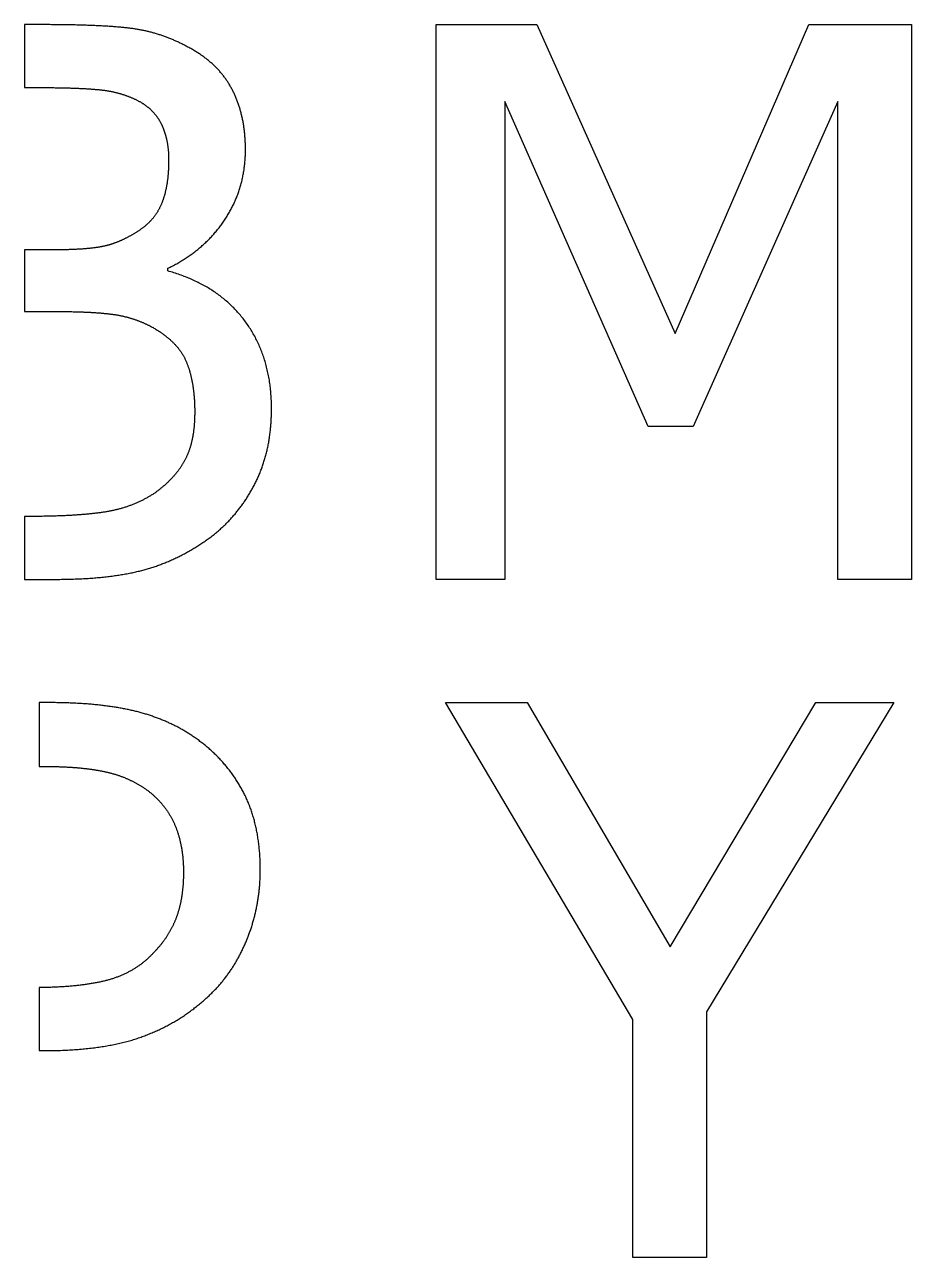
# Model space of a CAD drawing. Extents: x 63 to 563, y 268 to 768.
# Drawn here: x 442.7 to 490.7, y 521.3 to 587.9 of the extents above; entities that cross this region are included whole.
import ezdxf

# ---------------------------------------------------------------- set-up
doc = ezdxf.new("R2010")
doc.units = 0
doc.header["$LTSCALE"] = 2
doc.header["$MEASUREMENT"] = 0
doc.layers.get('0').update_dxf_attribs({"linetype": 'CONTINUOUS'})

msp = doc.modelspace()

# ---------------------------------------------------------------- linework, layer by layer
at = {"color": 1}
for points in [[(450.412, 574.597), (450.412, 574.743), (450.475, 574.773), (450.536, 574.803), (450.597, 574.834), (450.658, 574.865), (450.718, 574.897), (450.777, 574.929), (450.837, 574.961), (450.896, 574.993), (450.954, 575.026), (451.012, 575.06), (451.07, 575.093), (451.127, 575.127), (451.183, 575.162), (451.24, 575.196), (451.296, 575.232), (451.351, 575.267), (451.406, 575.303), (451.461, 575.339), (451.515, 575.376), (451.569, 575.412), (451.622, 575.45), (451.675, 575.487), (451.728, 575.525), (451.78, 575.564), (451.831, 575.602), (451.883, 575.642), (451.934, 575.681), (451.984, 575.721), (452.034, 575.761), (452.084, 575.802), (452.133, 575.842), (452.181, 575.884), (452.23, 575.925), (452.278, 575.967), (452.325, 576.01), (452.372, 576.052), (452.419, 576.095), (452.465, 576.139), (452.511, 576.183), (452.556, 576.227), (452.601, 576.271), (452.646, 576.316), (452.69, 576.361), (452.733, 576.407), (452.777, 576.453), (452.819, 576.499), (452.862, 576.546), (452.904, 576.593), (452.945, 576.64), (452.986, 576.688), (453.027, 576.736), (453.067, 576.785), (453.107, 576.834), (453.147, 576.883), (453.186, 576.932), (453.224, 576.982), (453.262, 577.033), (453.3, 577.083), (453.338, 577.134), (453.374, 577.186), (453.411, 577.238), (453.447, 577.29), (453.483, 577.342), (453.518, 577.395), (453.553, 577.448), (453.587, 577.501), (453.62, 577.555), (453.653, 577.608), (453.686, 577.662), (453.718, 577.716), (453.749, 577.771), (453.78, 577.825), (453.81, 577.88), (453.84, 577.935), (453.869, 577.99), (453.897, 578.046), (453.925, 578.102), (453.953, 578.157), (453.98, 578.213), (454.006, 578.27), (454.032, 578.326), (454.057, 578.383), (454.082, 578.44), (454.106, 578.497), (454.129, 578.555), (454.152, 578.612), (454.175, 578.67), (454.197, 578.728), (454.218, 578.786), (454.239, 578.845), (454.259, 578.903), (454.279, 578.962), (454.298, 579.022), (454.317, 579.081), (454.335, 579.14), (454.352, 579.2), (454.369, 579.26), (454.385, 579.32), (454.401, 579.381), (454.416, 579.442), (454.431, 579.502), (454.445, 579.563), (454.459, 579.625), (454.472, 579.686), (454.484, 579.748), (454.496, 579.81), (454.508, 579.872), (454.519, 579.934), (454.529, 579.997), (454.539, 580.06), (454.548, 580.123), (454.556, 580.186), (454.564, 580.25), (454.572, 580.313), (454.579, 580.377), (454.585, 580.441), (454.591, 580.506), (454.596, 580.57), (454.601, 580.635), (454.605, 580.7), (454.609, 580.765), (454.612, 580.831), (454.614, 580.896), (454.616, 580.962), (454.618, 581.028), (454.618, 581.095), (454.619, 581.161), (454.618, 581.221), (454.618, 581.28), (454.617, 581.339), (454.616, 581.398), (454.614, 581.457), (454.612, 581.515), (454.61, 581.573), (454.607, 581.631), (454.604, 581.689), (454.6, 581.746), (454.596, 581.803), (454.592, 581.86), (454.588, 581.917), (454.583, 581.973), (454.577, 582.029), (454.572, 582.085), (454.566, 582.141), (454.559, 582.196), (454.552, 582.251), (454.545, 582.306), (454.538, 582.361), (454.53, 582.415), (454.521, 582.469), (454.513, 582.523), (454.504, 582.577), (454.494, 582.63), (454.485, 582.684), (454.474, 582.736), (454.464, 582.789), (454.453, 582.842), (454.442, 582.894), (454.43, 582.946), (454.418, 582.997), (454.406, 583.049), (454.393, 583.1), (454.38, 583.151), (454.367, 583.202), (454.353, 583.252), (454.339, 583.302), (454.324, 583.352), (454.31, 583.402), (454.294, 583.451), (454.279, 583.501), (454.263, 583.55), (454.246, 583.598), (454.23, 583.647), (454.212, 583.695), (454.195, 583.743), (454.177, 583.791), (454.159, 583.838), (454.14, 583.886), (454.121, 583.933), (454.102, 583.979), (454.082, 584.026), (454.062, 584.072), (454.042, 584.118), (454.021, 584.164), (454, 584.209), (453.979, 584.255), (453.957, 584.3), (453.934, 584.344), (453.912, 584.389), (453.889, 584.433), (453.865, 584.477), (453.842, 584.521), (453.817, 584.564), (453.793, 584.608), (453.768, 584.651), (453.742, 584.693), (453.716, 584.736), (453.69, 584.778), (453.663, 584.82), (453.635, 584.861), (453.608, 584.903), (453.579, 584.944), (453.551, 584.984), (453.522, 585.025), (453.492, 585.065), (453.462, 585.105), (453.432, 585.145), (453.401, 585.184), (453.37, 585.223), (453.338, 585.262), (453.306, 585.301), (453.273, 585.339), (453.24, 585.377), (453.207, 585.415), (453.173, 585.452), (453.139, 585.49), (453.104, 585.527), (453.069, 585.563), (453.033, 585.6), (452.997, 585.636), (452.96, 585.672), (452.923, 585.707), (452.886, 585.743), (452.848, 585.778), (452.81, 585.813), (452.771, 585.847), (452.732, 585.881), (452.692, 585.915), (452.652, 585.949), (452.611, 585.983), (452.57, 586.016), (452.529, 586.049), (452.487, 586.081), (452.445, 586.114), (452.402, 586.146), (452.359, 586.178), (452.315, 586.209), (452.271, 586.24), (452.227, 586.271), (452.182, 586.302), (452.137, 586.333), (452.091, 586.363), (452.045, 586.393), (451.998, 586.422), (451.951, 586.452), (451.903, 586.481), (451.855, 586.51), (451.807, 586.538), (451.758, 586.567), (451.709, 586.595), (451.659, 586.622), (451.609, 586.65), (451.558, 586.677), (451.507, 586.704), (451.461, 586.729), (451.415, 586.754), (451.369, 586.778), (451.322, 586.803), (451.276, 586.827), (451.23, 586.85), (451.183, 586.874), (451.137, 586.897), (451.09, 586.919), (451.044, 586.942), (450.997, 586.964), (450.95, 586.986), (450.903, 587.008), (450.857, 587.029), (450.81, 587.05), (450.762, 587.07), (450.715, 587.091), (450.668, 587.111), (450.621, 587.131), (450.574, 587.15), (450.526, 587.169), (450.479, 587.188), (450.431, 587.207), (450.383, 587.225), (450.336, 587.243), (450.288, 587.261), (450.24, 587.279), (450.192, 587.296), (450.144, 587.313), (450.096, 587.329), (450.048, 587.345), (450, 587.361), (449.951, 587.377), (449.903, 587.392), (449.855, 587.407), (449.806, 587.422), (449.757, 587.437), (449.709, 587.451), (449.66, 587.465), (449.611, 587.478), (449.562, 587.492), (449.513, 587.505), (449.464, 587.517), (449.415, 587.53), (449.366, 587.542), (449.317, 587.554), (449.268, 587.565), (449.218, 587.577), (449.169, 587.587), (449.119, 587.598), (449.07, 587.608), (449.02, 587.619), (448.97, 587.628), (448.92, 587.638), (448.871, 587.647), (448.821, 587.656), (448.771, 587.664), (448.72, 587.673), (448.67, 587.681), (448.62, 587.688), (448.57, 587.696), (448.519, 587.703), (448.469, 587.71), (448.418, 587.716), (448.367, 587.723), (448.315, 587.729), (448.262, 587.735), (448.208, 587.741), (448.154, 587.747), (448.098, 587.753), (448.042, 587.759), (447.985, 587.765), (447.928, 587.77), (447.869, 587.776), (447.81, 587.781), (447.75, 587.786), (447.689, 587.791), (447.627, 587.796), (447.565, 587.801), (447.501, 587.806), (447.437, 587.811), (447.373, 587.816), (447.307, 587.82), (447.24, 587.825), (447.173, 587.829), (447.105, 587.833), (447.036, 587.838), (446.967, 587.842), (446.896, 587.846), (446.825, 587.849), (446.753, 587.853), (446.68, 587.857), (446.606, 587.86), (446.532, 587.864), (446.457, 587.867), (446.381, 587.87), (446.304, 587.873), (446.226, 587.876), (446.148, 587.879), (446.069, 587.882), (445.989, 587.885), (445.908, 587.888), (445.827, 587.89), (445.744, 587.892), (445.661, 587.895), (445.577, 587.897), (445.492, 587.899), (445.407, 587.901), (445.32, 587.903), (445.233, 587.905), (445.145, 587.906), (445.057, 587.908), (444.967, 587.909), (444.877, 587.911), (444.786, 587.912), (444.694, 587.913), (444.601, 587.914), (444.507, 587.915), (444.413, 587.916), (444.318, 587.917), (444.222, 587.918), (444.125, 587.918), (444.028, 587.919), (443.93, 587.919), (443.831, 587.919), (443.731, 587.919), (443.63, 587.92), (442.667, 587.92), (442.667, 584.516), (443.484, 584.516), (443.551, 584.516), (443.616, 584.516), (443.682, 584.516), (443.747, 584.515), (443.811, 584.515), (443.875, 584.515), (443.939, 584.515), (444.002, 584.514), (444.065, 584.514), (444.127, 584.513), (444.189, 584.512), (444.25, 584.512), (444.311, 584.511), (444.371, 584.51), (444.431, 584.509), (444.491, 584.508), (444.55, 584.507), (444.608, 584.506), (444.666, 584.505), (444.724, 584.504), (444.781, 584.503), (444.837, 584.501), (444.894, 584.5), (444.949, 584.499), (445.004, 584.497), (445.059, 584.496), (445.114, 584.494), (445.167, 584.492), (445.221, 584.491), (445.274, 584.489), (445.326, 584.487), (445.378, 584.485), (445.43, 584.483), (445.481, 584.481), (445.531, 584.479), (445.582, 584.477), (445.631, 584.475), (445.68, 584.472), (445.729, 584.47), (445.777, 584.468), (445.825, 584.465), (445.873, 584.463), (445.919, 584.46), (445.966, 584.458), (446.012, 584.455), (446.057, 584.452), (446.102, 584.449), (446.147, 584.447), (446.191, 584.444), (446.235, 584.441), (446.278, 584.438), (446.321, 584.434), (446.363, 584.431), (446.405, 584.428), (446.446, 584.425), (446.487, 584.421), (446.527, 584.418), (446.567, 584.415), (446.606, 584.411), (446.645, 584.407), (446.684, 584.404), (446.722, 584.4), (446.76, 584.396), (446.797, 584.392), (446.834, 584.388), (446.871, 584.384), (446.908, 584.38), (446.944, 584.375), (446.981, 584.37), (447.018, 584.365), (447.054, 584.36), (447.09, 584.354), (447.126, 584.349), (447.163, 584.343), (447.199, 584.337), (447.235, 584.331), (447.27, 584.324), (447.306, 584.317), (447.342, 584.31), (447.377, 584.303), (447.413, 584.296), (447.448, 584.289), (447.483, 584.281), (447.518, 584.273), (447.553, 584.265), (447.588, 584.256), (447.623, 584.248), (447.657, 584.239), (447.692, 584.23), (447.726, 584.221), (447.761, 584.212), (447.795, 584.202), (447.829, 584.192), (447.863, 584.182), (447.897, 584.172), (447.931, 584.162), (447.965, 584.151), (447.999, 584.14), (448.032, 584.129), (448.066, 584.118), (448.099, 584.107), (448.132, 584.095), (448.165, 584.083), (448.198, 584.071), (448.231, 584.059), (448.264, 584.047), (448.297, 584.034), (448.329, 584.021), (448.362, 584.008), (448.394, 583.995), (448.427, 583.981), (448.459, 583.968), (448.491, 583.954), (448.523, 583.94), (448.555, 583.925), (448.587, 583.911), (448.618, 583.896), (448.65, 583.881), (448.682, 583.866), (448.713, 583.851), (448.744, 583.835), (448.775, 583.82), (448.807, 583.804), (448.838, 583.788), (448.868, 583.771), (448.899, 583.755), (448.93, 583.738), (448.955, 583.723), (448.98, 583.709), (449.005, 583.694), (449.029, 583.678), (449.053, 583.663), (449.078, 583.648), (449.101, 583.632), (449.125, 583.616), (449.148, 583.6), (449.172, 583.584), (449.195, 583.568), (449.217, 583.551), (449.24, 583.535), (449.262, 583.518), (449.284, 583.501), (449.306, 583.484), (449.328, 583.466), (449.35, 583.449), (449.371, 583.431), (449.392, 583.413), (449.413, 583.395), (449.433, 583.377), (449.454, 583.359), (449.474, 583.34), (449.494, 583.322), (449.513, 583.303), (449.533, 583.284), (449.552, 583.264), (449.571, 583.245), (449.59, 583.226), (449.609, 583.206), (449.627, 583.186), (449.646, 583.166), (449.664, 583.146), (449.681, 583.125), (449.699, 583.105), (449.716, 583.084), (449.733, 583.063), (449.75, 583.042), (449.767, 583.021), (449.783, 583), (449.8, 582.978), (449.816, 582.956), (449.832, 582.934), (449.847, 582.912), (449.863, 582.89), (449.878, 582.868), (449.893, 582.845), (449.907, 582.822), (449.922, 582.8), (449.936, 582.777), (449.95, 582.753), (449.964, 582.73), (449.978, 582.706), (449.991, 582.683), (450.005, 582.659), (450.018, 582.635), (450.03, 582.61), (450.043, 582.586), (450.055, 582.561), (450.067, 582.536), (450.079, 582.512), (450.091, 582.486), (450.103, 582.461), (450.114, 582.436), (450.125, 582.41), (450.136, 582.385), (450.147, 582.359), (450.157, 582.333), (450.168, 582.307), (450.178, 582.281), (450.188, 582.254), (450.198, 582.228), (450.207, 582.201), (450.217, 582.174), (450.226, 582.148), (450.235, 582.121), (450.244, 582.094), (450.253, 582.066), (450.262, 582.039), (450.27, 582.011), (450.278, 581.984), (450.286, 581.956), (450.294, 581.928), (450.302, 581.9), (450.309, 581.872), (450.317, 581.843), (450.324, 581.815), (450.331, 581.786), (450.338, 581.758), (450.344, 581.729), (450.351, 581.7), (450.357, 581.671), (450.363, 581.641), (450.369, 581.612), (450.375, 581.583), (450.38, 581.553), (450.385, 581.523), (450.391, 581.493), (450.396, 581.463), (450.4, 581.433), (450.405, 581.403), (450.409, 581.372), (450.414, 581.342), (450.418, 581.311), (450.422, 581.28), (450.425, 581.249), (450.429, 581.218), (450.432, 581.187), (450.435, 581.155), (450.438, 581.124), (450.441, 581.092), (450.444, 581.061), (450.446, 581.029), (450.448, 580.997), (450.451, 580.964), (450.452, 580.932), (450.454, 580.9), (450.456, 580.867), (450.457, 580.834), (450.458, 580.802), (450.459, 580.769), (450.46, 580.736), (450.461, 580.702), (450.461, 580.669), (450.461, 580.636), (450.461, 580.602), (450.461, 580.558), (450.461, 580.514), (450.461, 580.47), (450.46, 580.426), (450.459, 580.383), (450.458, 580.34), (450.457, 580.297), (450.455, 580.254), (450.454, 580.212), (450.452, 580.17), (450.45, 580.128), (450.448, 580.086), (450.446, 580.044), (450.443, 580.003), (450.44, 579.962), (450.438, 579.921), (450.434, 579.881), (450.431, 579.841), (450.428, 579.801), (450.424, 579.761), (450.42, 579.721), (450.416, 579.682), (450.412, 579.643), (450.408, 579.604), (450.403, 579.565), (450.398, 579.527), (450.393, 579.488), (450.388, 579.451), (450.383, 579.413), (450.377, 579.375), (450.372, 579.338), (450.366, 579.301), (450.36, 579.264), (450.353, 579.228), (450.347, 579.192), (450.34, 579.155), (450.334, 579.12), (450.327, 579.084), (450.319, 579.049), (450.312, 579.014), (450.304, 578.979), (450.297, 578.944), (450.289, 578.91), (450.281, 578.875), (450.272, 578.841), (450.264, 578.808), (450.255, 578.774), (450.246, 578.741), (450.237, 578.708), (450.228, 578.675), (450.218, 578.643), (450.209, 578.61), (450.199, 578.578), (450.189, 578.547), (450.179, 578.515), (450.168, 578.484), (450.158, 578.452), (450.147, 578.422), (450.136, 578.391), (450.125, 578.36), (450.114, 578.33), (450.102, 578.3), (450.091, 578.271), (450.079, 578.241), (450.067, 578.212), (450.054, 578.183), (450.041, 578.154), (450.028, 578.125), (450.015, 578.096), (450.002, 578.068), (449.988, 578.04), (449.974, 578.012), (449.96, 577.984), (449.945, 577.956), (449.93, 577.928), (449.915, 577.901), (449.9, 577.874), (449.884, 577.847), (449.868, 577.82), (449.852, 577.793), (449.835, 577.767), (449.819, 577.74), (449.802, 577.714), (449.784, 577.688), (449.767, 577.662), (449.749, 577.637), (449.731, 577.611), (449.712, 577.586), (449.694, 577.561), (449.675, 577.536), (449.656, 577.511), (449.636, 577.487), (449.616, 577.462), (449.596, 577.438), (449.576, 577.414), (449.556, 577.39), (449.535, 577.366), (449.514, 577.343), (449.492, 577.319), (449.471, 577.296), (449.449, 577.273), (449.427, 577.25), (449.404, 577.228), (449.381, 577.205), (449.358, 577.183), (449.335, 577.161), (449.312, 577.139), (449.288, 577.117), (449.264, 577.096), (449.239, 577.074), (449.215, 577.053), (449.19, 577.032), (449.165, 577.011), (449.139, 576.99), (449.114, 576.97), (449.088, 576.949), (449.061, 576.929), (449.035, 576.909), (449.008, 576.889), (448.981, 576.869), (448.954, 576.85), (448.926, 576.83), (448.898, 576.811), (448.87, 576.792), (448.842, 576.774), (448.813, 576.755), (448.784, 576.736), (448.754, 576.717), (448.724, 576.699), (448.695, 576.68), (448.665, 576.661), (448.635, 576.643), (448.605, 576.625), (448.576, 576.607), (448.546, 576.59), (448.516, 576.572), (448.487, 576.555), (448.457, 576.538), (448.428, 576.521), (448.398, 576.505), (448.369, 576.488), (448.339, 576.472), (448.31, 576.456), (448.281, 576.441), (448.251, 576.425), (448.222, 576.41), (448.193, 576.395), (448.164, 576.38), (448.134, 576.365), (448.105, 576.35), (448.076, 576.336), (448.047, 576.322), (448.018, 576.308), (447.989, 576.294), (447.96, 576.281), (447.931, 576.267), (447.902, 576.254), (447.873, 576.241), (447.844, 576.229), (447.815, 576.216), (447.786, 576.204), (447.757, 576.192), (447.728, 576.18), (447.7, 576.168), (447.671, 576.157), (447.642, 576.146), (447.614, 576.135), (447.585, 576.124), (447.556, 576.113), (447.528, 576.103), (447.499, 576.093), (447.471, 576.083), (447.442, 576.073), (447.414, 576.063), (447.385, 576.054), (447.357, 576.045), (447.329, 576.036), (447.3, 576.027), (447.272, 576.018), (447.244, 576.01), (447.215, 576.002), (447.187, 575.994), (447.159, 575.986), (447.131, 575.978), (447.103, 575.971), (447.075, 575.964), (447.046, 575.957), (447.018, 575.95), (446.99, 575.944), (446.962, 575.937), (446.934, 575.931), (446.906, 575.925), (446.877, 575.919), (446.848, 575.913), (446.818, 575.908), (446.787, 575.902), (446.757, 575.896), (446.725, 575.891), (446.693, 575.886), (446.661, 575.88), (446.628, 575.875), (446.595, 575.87), (446.561, 575.865), (446.527, 575.86), (446.492, 575.855), (446.457, 575.851), (446.421, 575.846), (446.385, 575.842), (446.348, 575.837), (446.311, 575.833), (446.273, 575.829), (446.235, 575.825), (446.196, 575.821), (446.157, 575.817), (446.117, 575.813), (446.077, 575.809), (446.036, 575.806), (445.995, 575.802), (445.954, 575.799), (445.912, 575.795), (445.869, 575.792), (445.826, 575.789), (445.782, 575.786), (445.738, 575.783), (445.694, 575.78), (445.649, 575.777), (445.603, 575.775), (445.557, 575.772), (445.511, 575.77), (445.464, 575.767), (445.416, 575.765), (445.368, 575.763), (445.32, 575.761), (445.271, 575.759), (445.221, 575.757), (445.171, 575.755), (445.121, 575.754), (445.07, 575.752), (445.019, 575.75), (444.967, 575.749), (444.914, 575.748), (444.862, 575.747), (444.808, 575.745), (444.754, 575.744), (444.7, 575.744), (444.645, 575.743), (444.59, 575.742), (444.534, 575.741), (444.478, 575.741), (444.421, 575.74), (444.364, 575.74), (444.306, 575.74), (444.248, 575.74), (444.189, 575.74), (442.667, 575.74), (442.667, 572.409), (444.189, 572.409), (444.254, 572.409), (444.318, 572.409), (444.382, 572.409), (444.446, 572.408), (444.509, 572.408), (444.571, 572.408), (444.633, 572.407), (444.695, 572.407), (444.756, 572.406), (444.817, 572.405), (444.877, 572.405), (444.936, 572.404), (444.996, 572.403), (445.054, 572.402), (445.113, 572.401), (445.17, 572.4), (445.228, 572.399), (445.285, 572.397), (445.341, 572.396), (445.397, 572.395), (445.452, 572.393), (445.507, 572.392), (445.562, 572.39), (445.616, 572.388), (445.669, 572.386), (445.722, 572.385), (445.775, 572.383), (445.827, 572.381), (445.879, 572.379), (445.93, 572.376), (445.981, 572.374), (446.031, 572.372), (446.081, 572.37), (446.13, 572.367), (446.179, 572.365), (446.227, 572.362), (446.275, 572.359), (446.323, 572.357), (446.37, 572.354), (446.416, 572.351), (446.462, 572.348), (446.508, 572.345), (446.553, 572.342), (446.598, 572.339), (446.642, 572.336), (446.686, 572.332), (446.729, 572.329), (446.771, 572.326), (446.814, 572.322), (446.856, 572.319), (446.897, 572.315), (446.938, 572.311), (446.978, 572.307), (447.018, 572.304), (447.058, 572.3), (447.097, 572.296), (447.135, 572.291), (447.173, 572.287), (447.211, 572.283), (447.248, 572.279), (447.284, 572.274), (447.321, 572.27), (447.356, 572.265), (447.392, 572.261), (447.427, 572.256), (447.462, 572.251), (447.497, 572.246), (447.532, 572.241), (447.566, 572.235), (447.601, 572.23), (447.636, 572.224), (447.67, 572.218), (447.705, 572.212), (447.739, 572.206), (447.773, 572.199), (447.808, 572.193), (447.842, 572.186), (447.876, 572.179), (447.91, 572.172), (447.944, 572.164), (447.977, 572.157), (448.011, 572.149), (448.045, 572.141), (448.078, 572.133), (448.112, 572.125), (448.145, 572.117), (448.178, 572.109), (448.212, 572.1), (448.245, 572.091), (448.278, 572.082), (448.311, 572.073), (448.343, 572.064), (448.376, 572.054), (448.409, 572.044), (448.442, 572.035), (448.474, 572.025), (448.507, 572.015), (448.539, 572.004), (448.571, 571.994), (448.603, 571.983), (448.635, 571.972), (448.667, 571.961), (448.699, 571.95), (448.731, 571.939), (448.763, 571.927), (448.795, 571.915), (448.826, 571.904), (448.858, 571.892), (448.889, 571.879), (448.921, 571.867), (448.952, 571.854), (448.983, 571.842), (449.014, 571.829), (449.045, 571.816), (449.076, 571.803), (449.107, 571.789), (449.138, 571.776), (449.168, 571.762), (449.199, 571.748), (449.229, 571.734), (449.26, 571.72), (449.29, 571.706), (449.32, 571.691), (449.35, 571.676), (449.38, 571.661), (449.41, 571.646), (449.44, 571.631), (449.486, 571.606), (449.531, 571.582), (449.576, 571.557), (449.62, 571.532), (449.664, 571.507), (449.707, 571.481), (449.75, 571.456), (449.792, 571.43), (449.834, 571.404), (449.876, 571.378), (449.917, 571.352), (449.957, 571.326), (449.997, 571.299), (450.036, 571.273), (450.075, 571.246), (450.114, 571.219), (450.152, 571.192), (450.189, 571.165), (450.226, 571.137), (450.263, 571.11), (450.299, 571.082), (450.334, 571.054), (450.369, 571.026), (450.404, 570.998), (450.438, 570.969), (450.472, 570.941), (450.505, 570.912), (450.538, 570.884), (450.57, 570.855), (450.602, 570.825), (450.633, 570.796), (450.664, 570.767), (450.694, 570.737), (450.724, 570.707), (450.753, 570.677), (450.782, 570.647), (450.81, 570.617), (450.838, 570.587), (450.865, 570.556), (450.892, 570.526), (450.919, 570.495), (450.945, 570.464), (450.97, 570.433), (450.995, 570.401), (451.019, 570.37), (451.043, 570.338), (451.067, 570.306), (451.09, 570.274), (451.113, 570.242), (451.135, 570.21), (451.156, 570.178), (451.177, 570.145), (451.198, 570.112), (451.218, 570.079), (451.238, 570.046), (451.257, 570.013), (451.276, 569.98), (451.294, 569.946), (451.311, 569.913), (451.329, 569.879), (451.345, 569.845), (451.362, 569.811), (451.378, 569.776), (451.393, 569.742), (451.408, 569.707), (451.423, 569.672), (451.437, 569.637), (451.452, 569.601), (451.466, 569.565), (451.48, 569.529), (451.493, 569.492), (451.507, 569.455), (451.52, 569.418), (451.533, 569.381), (451.545, 569.343), (451.558, 569.305), (451.57, 569.266), (451.582, 569.228), (451.594, 569.189), (451.605, 569.15), (451.616, 569.11), (451.627, 569.07), (451.638, 569.03), (451.649, 568.989), (451.659, 568.949), (451.669, 568.908), (451.679, 568.866), (451.688, 568.824), (451.697, 568.782), (451.706, 568.74), (451.715, 568.698), (451.724, 568.655), (451.732, 568.611), (451.74, 568.568), (451.748, 568.524), (451.756, 568.48), (451.763, 568.436), (451.77, 568.391), (451.777, 568.346), (451.784, 568.301), (451.79, 568.255), (451.796, 568.209), (451.802, 568.163), (451.808, 568.116), (451.813, 568.07), (451.818, 568.022), (451.823, 567.975), (451.828, 567.927), (451.832, 567.879), (451.837, 567.831), (451.841, 567.782), (451.844, 567.733), (451.848, 567.684), (451.851, 567.635), (451.854, 567.585), (451.857, 567.535), (451.859, 567.484), (451.862, 567.433), (451.864, 567.382), (451.866, 567.331), (451.867, 567.279), (451.868, 567.228), (451.87, 567.175), (451.87, 567.123), (451.871, 567.07), (451.871, 567.017), (451.871, 566.963), (451.871, 566.914), (451.871, 566.864), (451.87, 566.815), (451.869, 566.767), (451.868, 566.718), (451.867, 566.67), (451.865, 566.622), (451.863, 566.574), (451.861, 566.527), (451.859, 566.48), (451.856, 566.433), (451.853, 566.387), (451.85, 566.341), (451.846, 566.295), (451.842, 566.249), (451.838, 566.204), (451.834, 566.159), (451.83, 566.114), (451.825, 566.07), (451.82, 566.026), (451.814, 565.982), (451.809, 565.938), (451.803, 565.895), (451.797, 565.852), (451.79, 565.809), (451.784, 565.767), (451.777, 565.725), (451.77, 565.683), (451.762, 565.642), (451.755, 565.6), (451.747, 565.559), (451.739, 565.519), (451.73, 565.478), (451.722, 565.438), (451.713, 565.399), (451.704, 565.359), (451.694, 565.32), (451.684, 565.281), (451.674, 565.242), (451.664, 565.204), (451.654, 565.166), (451.643, 565.128), (451.632, 565.091), (451.621, 565.054), (451.609, 565.017), (451.597, 564.98), (451.585, 564.944), (451.573, 564.908), (451.56, 564.872), (451.547, 564.837), (451.534, 564.801), (451.521, 564.766), (451.507, 564.732), (451.494, 564.698), (451.479, 564.664), (451.465, 564.63), (451.45, 564.596), (451.435, 564.563), (451.42, 564.531), (451.405, 564.498), (451.389, 564.466), (451.373, 564.434), (451.357, 564.402), (451.341, 564.371), (451.324, 564.339), (451.307, 564.308), (451.289, 564.277), (451.272, 564.246), (451.254, 564.215), (451.236, 564.184), (451.217, 564.154), (451.198, 564.123), (451.179, 564.092), (451.16, 564.062), (451.14, 564.032), (451.12, 564.001), (451.1, 563.971), (451.079, 563.941), (451.058, 563.911), (451.037, 563.881), (451.015, 563.852), (450.994, 563.822), (450.972, 563.792), (450.949, 563.763), (450.927, 563.734), (450.904, 563.704), (450.88, 563.675), (450.857, 563.646), (450.833, 563.617), (450.809, 563.588), (450.784, 563.559), (450.76, 563.531), (450.735, 563.502), (450.709, 563.474), (450.684, 563.445), (450.658, 563.417), (450.632, 563.389), (450.605, 563.361), (450.578, 563.333), (450.551, 563.305), (450.524, 563.277), (450.496, 563.249), (450.468, 563.222), (450.44, 563.194), (450.411, 563.167), (450.382, 563.139), (450.353, 563.112), (450.324, 563.085), (450.294, 563.058), (450.264, 563.031), (450.234, 563.004), (450.203, 562.977), (450.172, 562.951), (450.141, 562.924), (450.109, 562.897), (450.077, 562.871), (450.045, 562.845), (450.013, 562.819), (449.98, 562.793), (449.947, 562.767), (449.914, 562.741), (449.88, 562.715), (449.846, 562.689), (449.812, 562.664), (449.778, 562.638), (449.743, 562.613), (449.708, 562.587), (449.671, 562.563), (449.634, 562.539), (449.597, 562.515), (449.559, 562.491), (449.522, 562.468), (449.484, 562.445), (449.446, 562.422), (449.408, 562.4), (449.37, 562.378), (449.332, 562.356), (449.293, 562.334), (449.255, 562.312), (449.216, 562.291), (449.177, 562.27), (449.138, 562.25), (449.098, 562.229), (449.059, 562.209), (449.019, 562.189), (448.979, 562.17), (448.939, 562.15), (448.899, 562.131), (448.858, 562.112), (448.818, 562.094), (448.777, 562.076), (448.736, 562.058), (448.695, 562.04), (448.654, 562.022), (448.613, 562.005), (448.571, 561.988), (448.529, 561.972), (448.487, 561.955), (448.445, 561.939), (448.403, 561.923), (448.361, 561.908), (448.318, 561.892), (448.275, 561.877), (448.232, 561.862), (448.189, 561.848), (448.146, 561.833), (448.103, 561.819), (448.059, 561.806), (448.015, 561.792), (447.971, 561.779), (447.927, 561.766), (447.883, 561.753), (447.839, 561.741), (447.794, 561.729), (447.749, 561.717), (447.704, 561.705), (447.659, 561.694), (447.614, 561.683), (447.568, 561.672), (447.523, 561.661), (447.477, 561.651), (447.431, 561.641), (447.385, 561.631), (447.339, 561.622), (447.292, 561.612), (447.245, 561.603), (447.199, 561.595), (447.152, 561.586), (447.105, 561.578), (447.057, 561.57), (447.01, 561.562), (446.962, 561.555), (446.913, 561.547), (446.864, 561.54), (446.814, 561.533), (446.764, 561.526), (446.713, 561.519), (446.662, 561.512), (446.61, 561.505), (446.558, 561.499), (446.505, 561.492), (446.451, 561.486), (446.397, 561.48), (446.342, 561.474), (446.287, 561.468), (446.231, 561.462), (446.175, 561.456), (446.118, 561.451), (446.06, 561.445), (446.002, 561.44), (445.944, 561.435), (445.885, 561.429), (445.825, 561.424), (445.765, 561.42), (445.704, 561.415), (445.643, 561.41), (445.581, 561.406), (445.518, 561.401), (445.455, 561.397), (445.392, 561.393), (445.328, 561.389), (445.263, 561.385), (445.198, 561.381), (445.132, 561.377), (445.066, 561.374), (444.999, 561.37), (444.931, 561.367), (444.863, 561.364), (444.795, 561.361), (444.726, 561.358), (444.656, 561.355), (444.586, 561.352), (444.515, 561.35), (444.444, 561.347), (444.372, 561.345), (444.299, 561.343), (444.226, 561.341), (444.153, 561.339), (444.079, 561.337), (444.004, 561.335), (443.929, 561.333), (443.853, 561.332), (443.777, 561.33), (443.7, 561.329), (443.622, 561.328), (443.544, 561.327), (443.466, 561.326), (443.387, 561.325), (443.307, 561.325), (443.227, 561.324), (443.146, 561.324), (443.065, 561.323), (442.983, 561.323), (442.9, 561.323), (442.667, 561.323), (442.667, 557.92), (444.286, 557.92), (444.383, 557.92), (444.478, 557.92), (444.573, 557.921), (444.668, 557.922), (444.762, 557.923), (444.855, 557.925), (444.948, 557.926), (445.04, 557.928), (445.132, 557.931), (445.223, 557.933), (445.314, 557.936), (445.404, 557.94), (445.493, 557.943), (445.582, 557.947), (445.671, 557.951), (445.758, 557.955), (445.846, 557.96), (445.932, 557.964), (446.018, 557.97), (446.104, 557.975), (446.189, 557.981), (446.273, 557.987), (446.357, 557.993), (446.44, 557.999), (446.523, 558.006), (446.605, 558.013), (446.687, 558.021), (446.768, 558.028), (446.849, 558.036), (446.928, 558.044), (447.008, 558.053), (447.087, 558.062), (447.165, 558.071), (447.243, 558.08), (447.32, 558.089), (447.396, 558.099), (447.472, 558.109), (447.548, 558.12), (447.623, 558.13), (447.697, 558.141), (447.771, 558.153), (447.844, 558.164), (447.917, 558.176), (447.989, 558.188), (448.06, 558.2), (448.131, 558.213), (448.202, 558.226), (448.271, 558.239), (448.341, 558.252), (448.409, 558.266), (448.478, 558.28), (448.545, 558.295), (448.612, 558.309), (448.679, 558.324), (448.745, 558.339), (448.81, 558.354), (448.875, 558.37), (448.939, 558.386), (449.003, 558.402), (449.066, 558.419), (449.128, 558.436), (449.19, 558.453), (449.252, 558.47), (449.313, 558.488), (449.374, 558.506), (449.434, 558.524), (449.495, 558.543), (449.555, 558.562), (449.615, 558.581), (449.676, 558.601), (449.736, 558.621), (449.796, 558.642), (449.855, 558.663), (449.915, 558.684), (449.975, 558.706), (450.034, 558.728), (450.094, 558.751), (450.153, 558.773), (450.212, 558.797), (450.271, 558.82), (450.33, 558.844), (450.389, 558.868), (450.448, 558.893), (450.506, 558.918), (450.565, 558.944), (450.623, 558.97), (450.681, 558.996), (450.739, 559.022), (450.797, 559.049), (450.855, 559.077), (450.913, 559.104), (450.971, 559.132), (451.028, 559.161), (451.086, 559.19), (451.143, 559.219), (451.2, 559.248), (451.257, 559.278), (451.314, 559.309), (451.371, 559.339), (451.428, 559.371), (451.485, 559.402), (451.541, 559.434), (451.598, 559.466), (451.654, 559.499), (451.71, 559.531), (451.766, 559.565), (451.822, 559.598), (451.878, 559.633), (451.934, 559.667), (451.989, 559.702), (452.045, 559.737), (452.1, 559.772), (452.155, 559.808), (452.21, 559.845), (452.265, 559.881), (452.32, 559.918), (452.375, 559.956), (452.43, 559.994), (452.484, 560.032), (452.539, 560.07), (452.593, 560.109), (452.647, 560.149), (452.702, 560.188), (452.756, 560.228), (452.809, 560.269), (452.863, 560.31), (452.917, 560.351), (452.961, 560.386), (453.005, 560.422), (453.049, 560.458), (453.092, 560.494), (453.135, 560.53), (453.178, 560.567), (453.221, 560.604), (453.263, 560.642), (453.305, 560.68), (453.347, 560.718), (453.389, 560.756), (453.43, 560.795), (453.471, 560.834), (453.511, 560.873), (453.552, 560.912), (453.592, 560.952), (453.632, 560.992), (453.671, 561.033), (453.711, 561.073), (453.75, 561.114), (453.788, 561.155), (453.827, 561.197), (453.865, 561.239), (453.903, 561.281), (453.94, 561.324), (453.978, 561.366), (454.015, 561.409), (454.052, 561.453), (454.088, 561.496), (454.124, 561.54), (454.16, 561.585), (454.196, 561.629), (454.231, 561.674), (454.267, 561.719), (454.301, 561.764), (454.336, 561.81), (454.37, 561.856), (454.404, 561.902), (454.438, 561.949), (454.471, 561.996), (454.505, 562.043), (454.538, 562.091), (454.57, 562.138), (454.602, 562.186), (454.635, 562.235), (454.666, 562.283), (454.698, 562.332), (454.729, 562.382), (454.76, 562.431), (454.791, 562.481), (454.821, 562.531), (454.851, 562.582), (454.881, 562.632), (454.911, 562.683), (454.94, 562.735), (454.969, 562.786), (454.998, 562.838), (455.026, 562.89), (455.054, 562.943), (455.082, 562.996), (455.11, 563.049), (455.137, 563.102), (455.164, 563.156), (455.191, 563.21), (455.218, 563.264), (455.244, 563.319), (455.269, 563.373), (455.294, 563.428), (455.319, 563.484), (455.343, 563.539), (455.367, 563.595), (455.39, 563.651), (455.413, 563.707), (455.436, 563.764), (455.458, 563.821), (455.48, 563.878), (455.501, 563.935), (455.522, 563.993), (455.543, 564.051), (455.563, 564.109), (455.582, 564.167), (455.601, 564.226), (455.62, 564.285), (455.639, 564.344), (455.656, 564.403), (455.674, 564.463), (455.691, 564.523), (455.708, 564.583), (455.724, 564.644), (455.74, 564.704), (455.755, 564.765), (455.77, 564.827), (455.785, 564.888), (455.799, 564.95), (455.813, 565.012), (455.826, 565.074), (455.839, 565.137), (455.851, 565.2), (455.863, 565.263), (455.875, 565.326), (455.886, 565.39), (455.897, 565.453), (455.907, 565.517), (455.917, 565.582), (455.927, 565.646), (455.936, 565.711), (455.944, 565.776), (455.953, 565.842), (455.96, 565.907), (455.968, 565.973), (455.975, 566.04), (455.981, 566.106), (455.987, 566.173), (455.993, 566.24), (455.998, 566.307), (456.003, 566.374), (456.008, 566.442), (456.012, 566.51), (456.015, 566.578), (456.018, 566.647), (456.021, 566.715), (456.023, 566.784), (456.025, 566.854), (456.027, 566.923), (456.028, 566.993), (456.029, 567.063), (456.029, 567.133), (456.028, 567.224), (456.027, 567.313), (456.025, 567.402), (456.023, 567.491), (456.02, 567.579), (456.016, 567.667), (456.011, 567.755), (456.005, 567.841), (455.999, 567.928), (455.992, 568.014), (455.985, 568.099), (455.976, 568.184), (455.967, 568.269), (455.957, 568.353), (455.947, 568.437), (455.935, 568.52), (455.923, 568.602), (455.911, 568.685), (455.897, 568.766), (455.883, 568.848), (455.868, 568.929), (455.852, 569.009), (455.836, 569.089), (455.819, 569.168), (455.801, 569.247), (455.782, 569.326), (455.763, 569.404), (455.743, 569.481), (455.722, 569.559), (455.7, 569.635), (455.678, 569.711), (455.655, 569.787), (455.631, 569.862), (455.607, 569.937), (455.582, 570.011), (455.556, 570.085), (455.529, 570.159), (455.502, 570.232), (455.474, 570.304), (455.445, 570.376), (455.416, 570.448), (455.385, 570.519), (455.354, 570.589), (455.323, 570.66), (455.29, 570.729), (455.257, 570.799), (455.223, 570.867), (455.188, 570.936), (455.153, 571.003), (455.117, 571.071), (455.08, 571.138), (455.042, 571.204), (455.004, 571.27), (454.965, 571.336), (454.925, 571.401), (454.885, 571.465), (454.844, 571.529), (454.802, 571.593), (454.759, 571.656), (454.716, 571.719), (454.671, 571.781), (454.627, 571.843), (454.581, 571.904), (454.535, 571.965), (454.488, 572.026), (454.44, 572.085), (454.392, 572.144), (454.343, 572.203), (454.294, 572.261), (454.244, 572.318), (454.194, 572.375), (454.143, 572.431), (454.091, 572.486), (454.039, 572.541), (453.986, 572.596), (453.932, 572.649), (453.878, 572.702), (453.823, 572.755), (453.768, 572.807), (453.712, 572.858), (453.656, 572.909), (453.599, 572.959), (453.541, 573.008), (453.483, 573.057), (453.424, 573.106), (453.364, 573.154), (453.304, 573.201), (453.244, 573.247), (453.183, 573.293), (453.121, 573.339), (453.058, 573.383), (452.995, 573.427), (452.932, 573.471), (452.867, 573.514), (452.803, 573.556), (452.737, 573.598), (452.671, 573.639), (452.604, 573.68), (452.537, 573.72), (452.469, 573.759), (452.401, 573.798), (452.332, 573.836), (452.262, 573.874), (452.192, 573.911), (452.121, 573.947), (452.05, 573.983), (451.978, 574.018), (451.905, 574.053), (451.832, 574.087), (451.758, 574.12), (451.684, 574.153), (451.609, 574.185), (451.534, 574.217), (451.457, 574.248), (451.381, 574.278), (451.303, 574.308), (451.225, 574.337), (451.147, 574.366), (451.068, 574.394), (450.988, 574.422), (450.907, 574.448), (450.827, 574.475), (450.745, 574.5), (450.663, 574.525), (450.58, 574.55), (450.497, 574.574), (450.412, 574.597)], [(477.869, 571.218), (485.114, 587.92), (490.657, 587.92), (490.657, 557.92), (486.67, 557.92), (486.67, 583.762), (478.842, 566.185), (476.411, 566.185), (468.656, 583.762), (468.656, 557.92), (464.936, 557.92), (464.936, 587.92), (470.382, 587.92)], [(443.445, 551.253), (443.445, 547.8), (443.751, 547.8), (443.81, 547.8), (443.868, 547.8), (443.927, 547.8), (443.985, 547.799), (444.042, 547.799), (444.099, 547.798), (444.156, 547.797), (444.213, 547.796), (444.27, 547.795), (444.326, 547.794), (444.381, 547.793), (444.437, 547.791), (444.492, 547.79), (444.547, 547.788), (444.602, 547.786), (444.656, 547.784), (444.71, 547.782), (444.764, 547.78), (444.817, 547.778), (444.87, 547.775), (444.923, 547.772), (444.975, 547.77), (445.027, 547.767), (445.079, 547.764), (445.131, 547.761), (445.182, 547.758), (445.233, 547.754), (445.284, 547.751), (445.334, 547.747), (445.384, 547.743), (445.434, 547.74), (445.484, 547.736), (445.533, 547.731), (445.582, 547.727), (445.63, 547.723), (445.678, 547.718), (445.726, 547.714), (445.774, 547.709), (445.821, 547.704), (445.868, 547.699), (445.915, 547.694), (445.962, 547.689), (446.008, 547.683), (446.054, 547.678), (446.099, 547.672), (446.144, 547.666), (446.189, 547.661), (446.234, 547.654), (446.278, 547.648), (446.322, 547.642), (446.366, 547.636), (446.409, 547.629), (446.453, 547.623), (446.495, 547.616), (446.538, 547.609), (446.58, 547.602), (446.622, 547.595), (446.664, 547.587), (446.705, 547.58), (446.746, 547.572), (446.787, 547.565), (446.827, 547.557), (446.867, 547.549), (446.907, 547.541), (446.947, 547.533), (446.986, 547.524), (447.026, 547.516), (447.065, 547.507), (447.104, 547.498), (447.143, 547.489), (447.182, 547.48), (447.22, 547.47), (447.258, 547.46), (447.297, 547.45), (447.335, 547.44), (447.373, 547.43), (447.411, 547.42), (447.448, 547.409), (447.486, 547.398), (447.523, 547.387), (447.56, 547.376), (447.597, 547.364), (447.634, 547.353), (447.671, 547.341), (447.707, 547.329), (447.743, 547.317), (447.78, 547.305), (447.816, 547.292), (447.852, 547.279), (447.887, 547.266), (447.923, 547.253), (447.958, 547.24), (447.994, 547.227), (448.029, 547.213), (448.064, 547.199), (448.099, 547.185), (448.133, 547.171), (448.168, 547.156), (448.202, 547.142), (448.236, 547.127), (448.27, 547.112), (448.304, 547.097), (448.338, 547.082), (448.371, 547.066), (448.405, 547.05), (448.438, 547.035), (448.471, 547.019), (448.504, 547.002), (448.537, 546.986), (448.569, 546.969), (448.602, 546.952), (448.634, 546.935), (448.666, 546.918), (448.698, 546.901), (448.73, 546.883), (448.762, 546.865), (448.793, 546.847), (448.824, 546.829), (448.856, 546.811), (448.887, 546.793), (448.918, 546.774), (448.948, 546.755), (448.979, 546.736), (449.009, 546.717), (449.04, 546.697), (449.07, 546.678), (449.1, 546.658), (449.134, 546.635), (449.168, 546.611), (449.202, 546.588), (449.235, 546.564), (449.268, 546.54), (449.301, 546.516), (449.334, 546.492), (449.366, 546.467), (449.398, 546.443), (449.43, 546.418), (449.462, 546.393), (449.493, 546.367), (449.524, 546.342), (449.555, 546.316), (449.585, 546.29), (449.615, 546.264), (449.645, 546.238), (449.675, 546.211), (449.704, 546.184), (449.733, 546.157), (449.762, 546.13), (449.791, 546.103), (449.819, 546.075), (449.847, 546.047), (449.874, 546.019), (449.902, 545.991), (449.929, 545.963), (449.956, 545.934), (449.982, 545.905), (450.009, 545.876), (450.035, 545.847), (450.06, 545.818), (450.086, 545.788), (450.111, 545.758), (450.136, 545.728), (450.16, 545.698), (450.185, 545.667), (450.209, 545.637), (450.233, 545.606), (450.256, 545.575), (450.279, 545.544), (450.302, 545.512), (450.325, 545.48), (450.347, 545.449), (450.369, 545.416), (450.391, 545.384), (450.413, 545.352), (450.434, 545.319), (450.455, 545.286), (450.476, 545.253), (450.496, 545.22), (450.516, 545.186), (450.536, 545.152), (450.556, 545.118), (450.575, 545.084), (450.594, 545.05), (450.613, 545.015), (450.632, 544.981), (450.65, 544.946), (450.668, 544.91), (450.685, 544.875), (450.703, 544.84), (450.72, 544.804), (450.737, 544.768), (450.753, 544.732), (450.77, 544.695), (450.786, 544.659), (450.802, 544.622), (450.817, 544.585), (450.832, 544.548), (450.847, 544.51), (450.862, 544.472), (450.877, 544.435), (450.891, 544.397), (450.905, 544.358), (450.918, 544.32), (450.932, 544.281), (450.945, 544.242), (450.958, 544.203), (450.97, 544.164), (450.983, 544.125), (450.995, 544.085), (451.007, 544.045), (451.018, 544.005), (451.029, 543.965), (451.04, 543.924), (451.051, 543.883), (451.062, 543.843), (451.072, 543.801), (451.082, 543.76), (451.091, 543.719), (451.101, 543.677), (451.11, 543.635), (451.119, 543.593), (451.127, 543.55), (451.136, 543.508), (451.144, 543.465), (451.152, 543.422), (451.159, 543.379), (451.167, 543.336), (451.174, 543.292), (451.18, 543.248), (451.187, 543.204), (451.193, 543.16), (451.199, 543.116), (451.205, 543.071), (451.21, 543.026), (451.215, 542.981), (451.22, 542.936), (451.225, 542.891), (451.229, 542.845), (451.233, 542.799), (451.237, 542.753), (451.241, 542.707), (451.244, 542.661), (451.247, 542.614), (451.25, 542.567), (451.253, 542.52), (451.255, 542.473), (451.257, 542.425), (451.259, 542.378), (451.26, 542.33), (451.261, 542.282), (451.262, 542.233), (451.263, 542.185), (451.263, 542.136), (451.263, 542.087), (451.263, 542.042), (451.263, 541.997), (451.262, 541.953), (451.262, 541.908), (451.261, 541.864), (451.26, 541.82), (451.258, 541.776), (451.257, 541.732), (451.255, 541.688), (451.253, 541.645), (451.251, 541.602), (451.249, 541.559), (451.246, 541.516), (451.244, 541.473), (451.241, 541.431), (451.238, 541.388), (451.235, 541.346), (451.231, 541.304), (451.227, 541.263), (451.224, 541.221), (451.219, 541.18), (451.215, 541.139), (451.211, 541.098), (451.206, 541.057), (451.201, 541.016), (451.196, 540.976), (451.191, 540.936), (451.185, 540.896), (451.18, 540.856), (451.174, 540.816), (451.168, 540.777), (451.161, 540.737), (451.155, 540.698), (451.148, 540.659), (451.141, 540.621), (451.134, 540.582), (451.127, 540.544), (451.12, 540.505), (451.112, 540.467), (451.104, 540.43), (451.096, 540.392), (451.088, 540.355), (451.079, 540.317), (451.071, 540.28), (451.062, 540.244), (451.053, 540.207), (451.044, 540.17), (451.034, 540.134), (451.024, 540.098), (451.015, 540.062), (451.005, 540.026), (450.994, 539.991), (450.984, 539.955), (450.973, 539.92), (450.962, 539.885), (450.951, 539.85), (450.94, 539.816), (450.929, 539.781), (450.917, 539.747), (450.905, 539.713), (450.893, 539.679), (450.881, 539.646), (450.868, 539.612), (450.856, 539.579), (450.843, 539.545), (450.83, 539.512), (450.816, 539.479), (450.803, 539.446), (450.789, 539.413), (450.775, 539.38), (450.76, 539.348), (450.746, 539.315), (450.731, 539.282), (450.716, 539.25), (450.701, 539.217), (450.685, 539.185), (450.669, 539.153), (450.653, 539.121), (450.637, 539.088), (450.62, 539.056), (450.603, 539.024), (450.586, 538.993), (450.569, 538.961), (450.551, 538.929), (450.533, 538.897), (450.515, 538.866), (450.497, 538.834), (450.478, 538.803), (450.46, 538.771), (450.441, 538.74), (450.421, 538.709), (450.402, 538.678), (450.382, 538.647), (450.362, 538.616), (450.342, 538.585), (450.321, 538.554), (450.3, 538.523), (450.279, 538.493), (450.258, 538.462), (450.236, 538.432), (450.215, 538.401), (450.193, 538.371), (450.17, 538.341), (450.148, 538.311), (450.125, 538.281), (450.102, 538.251), (450.079, 538.221), (450.055, 538.191), (450.031, 538.161), (450.007, 538.131), (449.983, 538.102), (449.959, 538.072), (449.934, 538.043), (449.909, 538.013), (449.884, 537.984), (449.858, 537.955), (449.832, 537.926), (449.806, 537.896), (449.78, 537.867), (449.754, 537.839), (449.727, 537.81), (449.7, 537.781), (449.673, 537.752), (449.645, 537.724), (449.618, 537.695), (449.59, 537.667), (449.562, 537.638), (449.532, 537.607), (449.502, 537.576), (449.471, 537.546), (449.441, 537.516), (449.41, 537.486), (449.379, 537.456), (449.347, 537.427), (449.316, 537.398), (449.284, 537.369), (449.252, 537.341), (449.22, 537.313), (449.187, 537.285), (449.154, 537.257), (449.121, 537.23), (449.088, 537.203), (449.054, 537.176), (449.021, 537.15), (448.986, 537.124), (448.952, 537.098), (448.918, 537.073), (448.883, 537.048), (448.848, 537.023), (448.813, 536.998), (448.777, 536.974), (448.741, 536.95), (448.705, 536.926), (448.669, 536.903), (448.633, 536.88), (448.596, 536.857), (448.559, 536.834), (448.522, 536.812), (448.484, 536.79), (448.447, 536.769), (448.409, 536.747), (448.371, 536.726), (448.332, 536.706), (448.294, 536.685), (448.255, 536.665), (448.215, 536.645), (448.176, 536.626), (448.136, 536.606), (448.097, 536.587), (448.056, 536.569), (448.016, 536.55), (447.975, 536.532), (447.935, 536.514), (447.893, 536.497), (447.852, 536.48), (447.81, 536.463), (447.769, 536.446), (447.726, 536.43), (447.684, 536.414), (447.642, 536.398), (447.599, 536.383), (447.556, 536.368), (447.512, 536.353), (447.469, 536.338), (447.425, 536.324), (447.381, 536.31), (447.337, 536.297), (447.292, 536.283), (447.247, 536.27), (447.202, 536.257), (447.157, 536.245), (447.111, 536.233), (447.066, 536.221), (447.019, 536.209), (446.973, 536.198), (446.926, 536.186), (446.878, 536.175), (446.83, 536.164), (446.782, 536.154), (446.733, 536.143), (446.684, 536.132), (446.634, 536.122), (446.584, 536.112), (446.533, 536.102), (446.482, 536.093), (446.431, 536.083), (446.379, 536.074), (446.326, 536.065), (446.274, 536.056), (446.22, 536.047), (446.167, 536.038), (446.113, 536.03), (446.058, 536.022), (446.003, 536.014), (445.948, 536.006), (445.892, 535.998), (445.836, 535.99), (445.779, 535.983), (445.722, 535.976), (445.664, 535.969), (445.606, 535.962), (445.547, 535.956), (445.489, 535.949), (445.429, 535.943), (445.369, 535.937), (445.309, 535.931), (445.248, 535.925), (445.187, 535.92), (445.126, 535.915), (445.064, 535.909), (445.001, 535.904), (444.939, 535.9), (444.875, 535.895), (444.812, 535.891), (444.747, 535.886), (444.683, 535.882), (444.618, 535.878), (444.552, 535.875), (444.486, 535.871), (444.42, 535.868), (444.353, 535.865), (444.286, 535.862), (444.218, 535.859), (444.15, 535.857), (444.082, 535.854), (444.013, 535.852), (443.943, 535.85), (443.873, 535.848), (443.803, 535.846), (443.732, 535.845), (443.661, 535.843), (443.589, 535.842), (443.517, 535.841), (443.445, 535.841), (443.445, 532.436), (443.824, 532.436), (443.925, 532.436), (444.025, 532.436), (444.125, 532.437), (444.224, 532.439), (444.323, 532.441), (444.421, 532.443), (444.518, 532.445), (444.615, 532.448), (444.712, 532.452), (444.807, 532.455), (444.903, 532.459), (444.997, 532.464), (445.092, 532.469), (445.185, 532.474), (445.278, 532.48), (445.371, 532.486), (445.463, 532.492), (445.555, 532.499), (445.645, 532.506), (445.736, 532.514), (445.826, 532.522), (445.915, 532.531), (446.004, 532.539), (446.092, 532.549), (446.179, 532.558), (446.267, 532.568), (446.353, 532.579), (446.439, 532.589), (446.524, 532.6), (446.609, 532.612), (446.694, 532.624), (446.778, 532.636), (446.861, 532.649), (446.943, 532.662), (447.026, 532.676), (447.107, 532.69), (447.188, 532.704), (447.269, 532.719), (447.349, 532.734), (447.428, 532.749), (447.507, 532.765), (447.585, 532.781), (447.663, 532.798), (447.74, 532.815), (447.817, 532.832), (447.893, 532.85), (447.969, 532.869), (448.044, 532.887), (448.118, 532.906), (448.192, 532.926), (448.265, 532.945), (448.338, 532.966), (448.41, 532.986), (448.482, 533.007), (448.553, 533.028), (448.624, 533.05), (448.694, 533.072), (448.763, 533.095), (448.832, 533.118), (448.901, 533.141), (448.969, 533.165), (449.036, 533.189), (449.103, 533.213), (449.169, 533.238), (449.235, 533.264), (449.301, 533.289), (449.366, 533.315), (449.431, 533.342), (449.496, 533.368), (449.561, 533.395), (449.625, 533.423), (449.689, 533.451), (449.753, 533.479), (449.817, 533.507), (449.88, 533.536), (449.943, 533.566), (450.006, 533.595), (450.068, 533.625), (450.13, 533.656), (450.192, 533.686), (450.254, 533.718), (450.315, 533.749), (450.376, 533.781), (450.437, 533.813), (450.497, 533.846), (450.558, 533.879), (450.618, 533.912), (450.677, 533.946), (450.737, 533.98), (450.796, 534.014), (450.855, 534.049), (450.914, 534.084), (450.972, 534.12), (451.03, 534.156), (451.088, 534.192), (451.145, 534.229), (451.203, 534.266), (451.26, 534.303), (451.316, 534.341), (451.373, 534.379), (451.429, 534.418), (451.485, 534.456), (451.541, 534.496), (451.596, 534.535), (451.651, 534.575), (451.706, 534.616), (451.761, 534.656), (451.815, 534.697), (451.869, 534.739), (451.923, 534.781), (451.976, 534.823), (452.029, 534.865), (452.082, 534.908), (452.135, 534.951), (452.187, 534.995), (452.239, 535.039), (452.291, 535.084), (452.343, 535.128), (452.394, 535.173), (452.445, 535.219), (452.496, 535.265), (452.546, 535.311), (452.597, 535.358), (452.647, 535.404), (452.696, 535.452), (452.746, 535.499), (452.795, 535.548), (452.834, 535.586), (452.872, 535.625), (452.911, 535.664), (452.949, 535.703), (452.987, 535.742), (453.024, 535.782), (453.062, 535.822), (453.099, 535.862), (453.135, 535.903), (453.172, 535.944), (453.208, 535.985), (453.244, 536.026), (453.28, 536.068), (453.315, 536.11), (453.35, 536.152), (453.385, 536.194), (453.42, 536.237), (453.454, 536.28), (453.488, 536.323), (453.522, 536.366), (453.555, 536.41), (453.588, 536.454), (453.621, 536.498), (453.654, 536.543), (453.686, 536.588), (453.719, 536.633), (453.75, 536.678), (453.782, 536.724), (453.813, 536.769), (453.844, 536.815), (453.875, 536.862), (453.906, 536.908), (453.936, 536.955), (453.966, 537.003), (453.996, 537.05), (454.025, 537.098), (454.054, 537.146), (454.083, 537.194), (454.112, 537.242), (454.14, 537.291), (454.168, 537.34), (454.196, 537.389), (454.223, 537.439), (454.251, 537.489), (454.278, 537.539), (454.304, 537.589), (454.331, 537.64), (454.357, 537.691), (454.383, 537.742), (454.408, 537.793), (454.434, 537.845), (454.459, 537.897), (454.484, 537.949), (454.508, 538.002), (454.532, 538.054), (454.556, 538.107), (454.58, 538.161), (454.604, 538.214), (454.627, 538.268), (454.65, 538.322), (454.672, 538.376), (454.695, 538.431), (454.717, 538.486), (454.739, 538.541), (454.76, 538.596), (454.781, 538.652), (454.802, 538.707), (454.822, 538.763), (454.842, 538.818), (454.862, 538.874), (454.882, 538.93), (454.901, 538.986), (454.919, 539.042), (454.938, 539.098), (454.956, 539.154), (454.974, 539.21), (454.991, 539.267), (455.008, 539.323), (455.025, 539.38), (455.041, 539.436), (455.057, 539.493), (455.073, 539.55), (455.088, 539.607), (455.103, 539.664), (455.117, 539.721), (455.132, 539.778), (455.146, 539.836), (455.159, 539.893), (455.172, 539.951), (455.185, 540.008), (455.198, 540.066), (455.21, 540.124), (455.222, 540.182), (455.233, 540.24), (455.245, 540.298), (455.255, 540.356), (455.266, 540.414), (455.276, 540.473), (455.286, 540.531), (455.295, 540.59), (455.304, 540.649), (455.313, 540.708), (455.322, 540.766), (455.33, 540.825), (455.337, 540.884), (455.345, 540.944), (455.352, 541.003), (455.358, 541.062), (455.365, 541.122), (455.371, 541.181), (455.377, 541.241), (455.382, 541.301), (455.387, 541.361), (455.391, 541.421), (455.396, 541.481), (455.4, 541.541), (455.403, 541.601), (455.407, 541.661), (455.41, 541.722), (455.412, 541.782), (455.414, 541.843), (455.416, 541.904), (455.418, 541.965), (455.419, 542.025), (455.42, 542.086), (455.42, 542.148), (455.421, 542.209), (455.42, 542.287), (455.42, 542.366), (455.418, 542.444), (455.417, 542.521), (455.415, 542.599), (455.412, 542.675), (455.409, 542.752), (455.405, 542.828), (455.401, 542.904), (455.397, 542.979), (455.392, 543.054), (455.387, 543.129), (455.381, 543.203), (455.374, 543.277), (455.368, 543.35), (455.36, 543.424), (455.353, 543.496), (455.344, 543.569), (455.336, 543.641), (455.326, 543.713), (455.317, 543.784), (455.307, 543.855), (455.296, 543.925), (455.285, 543.996), (455.274, 544.066), (455.262, 544.135), (455.249, 544.204), (455.236, 544.273), (455.223, 544.341), (455.209, 544.409), (455.195, 544.477), (455.18, 544.544), (455.164, 544.611), (455.149, 544.678), (455.132, 544.744), (455.116, 544.81), (455.099, 544.875), (455.081, 544.94), (455.063, 545.005), (455.044, 545.069), (455.025, 545.133), (455.006, 545.197), (454.986, 545.26), (454.965, 545.323), (454.944, 545.385), (454.923, 545.448), (454.901, 545.509), (454.879, 545.571), (454.856, 545.632), (454.833, 545.692), (454.809, 545.753), (454.785, 545.813), (454.76, 545.872), (454.735, 545.931), (454.709, 545.99), (454.683, 546.049), (454.657, 546.107), (454.63, 546.165), (454.602, 546.222), (454.574, 546.279), (454.546, 546.335), (454.517, 546.392), (454.487, 546.448), (454.457, 546.503), (454.427, 546.558), (454.397, 546.613), (454.366, 546.668), (454.334, 546.722), (454.303, 546.776), (454.271, 546.83), (454.238, 546.883), (454.205, 546.936), (454.172, 546.989), (454.139, 547.041), (454.105, 547.093), (454.071, 547.145), (454.036, 547.197), (454.001, 547.248), (453.966, 547.299), (453.93, 547.35), (453.894, 547.4), (453.858, 547.45), (453.821, 547.499), (453.784, 547.549), (453.747, 547.598), (453.709, 547.647), (453.671, 547.695), (453.632, 547.743), (453.593, 547.791), (453.554, 547.839), (453.514, 547.886), (453.474, 547.933), (453.434, 547.979), (453.393, 548.026), (453.352, 548.072), (453.311, 548.117), (453.269, 548.163), (453.227, 548.208), (453.184, 548.252), (453.141, 548.297), (453.098, 548.341), (453.055, 548.385), (453.011, 548.428), (452.966, 548.472), (452.922, 548.514), (452.877, 548.557), (452.831, 548.599), (452.785, 548.641), (452.739, 548.683), (452.693, 548.724), (452.646, 548.765), (452.599, 548.806), (452.551, 548.847), (452.503, 548.887), (452.455, 548.927), (452.406, 548.966), (452.357, 549.005), (452.308, 549.044), (452.258, 549.083), (452.208, 549.121), (452.157, 549.159), (452.106, 549.197), (452.055, 549.234), (452.004, 549.271), (451.952, 549.308), (451.899, 549.344), (451.847, 549.381), (451.801, 549.412), (451.756, 549.443), (451.71, 549.474), (451.664, 549.504), (451.618, 549.534), (451.572, 549.564), (451.525, 549.594), (451.478, 549.623), (451.431, 549.652), (451.384, 549.681), (451.337, 549.709), (451.289, 549.737), (451.241, 549.765), (451.193, 549.793), (451.145, 549.82), (451.096, 549.847), (451.047, 549.874), (450.998, 549.901), (450.949, 549.927), (450.9, 549.953), (450.85, 549.979), (450.8, 550.004), (450.75, 550.029), (450.7, 550.054), (450.65, 550.079), (450.599, 550.103), (450.548, 550.127), (450.497, 550.151), (450.445, 550.174), (450.394, 550.198), (450.342, 550.221), (450.29, 550.243), (450.238, 550.266), (450.185, 550.288), (450.133, 550.309), (450.08, 550.331), (450.027, 550.352), (449.973, 550.373), (449.92, 550.394), (449.866, 550.414), (449.812, 550.435), (449.758, 550.455), (449.704, 550.474), (449.649, 550.493), (449.594, 550.513), (449.539, 550.531), (449.484, 550.55), (449.428, 550.568), (449.373, 550.586), (449.317, 550.604), (449.26, 550.621), (449.204, 550.638), (449.148, 550.655), (449.091, 550.671), (449.034, 550.688), (448.977, 550.704), (448.919, 550.719), (448.861, 550.735), (448.804, 550.75), (448.745, 550.765), (448.687, 550.78), (448.629, 550.794), (448.57, 550.808), (448.511, 550.822), (448.452, 550.835), (448.392, 550.849), (448.332, 550.862), (448.271, 550.875), (448.21, 550.887), (448.149, 550.9), (448.087, 550.912), (448.025, 550.924), (447.962, 550.936), (447.899, 550.948), (447.836, 550.959), (447.772, 550.97), (447.708, 550.981), (447.644, 550.992), (447.579, 551.003), (447.513, 551.013), (447.448, 551.023), (447.382, 551.033), (447.315, 551.042), (447.248, 551.052), (447.181, 551.061), (447.113, 551.07), (447.045, 551.079), (446.977, 551.087), (446.908, 551.096), (446.838, 551.104), (446.769, 551.112), (446.699, 551.12), (446.628, 551.127), (446.557, 551.134), (446.486, 551.141), (446.414, 551.148), (446.342, 551.155), (446.27, 551.161), (446.197, 551.167), (446.123, 551.173), (446.05, 551.179), (445.976, 551.185), (445.901, 551.19), (445.826, 551.195), (445.751, 551.2), (445.675, 551.205), (445.599, 551.209), (445.523, 551.213), (445.446, 551.217), (445.369, 551.221), (445.291, 551.225), (445.213, 551.228), (445.134, 551.231), (445.056, 551.234), (444.976, 551.237), (444.897, 551.239), (444.817, 551.242), (444.736, 551.244), (444.655, 551.246), (444.574, 551.247), (444.492, 551.249), (444.41, 551.25), (444.328, 551.251), (444.245, 551.252), (444.162, 551.252), (444.078, 551.252), (443.994, 551.253)], [(469.871, 551.253), (477.602, 538.052), (485.479, 551.253), (489.709, 551.253), (479.571, 534.526), (479.571, 521.253), (475.584, 521.253), (475.584, 534.113), (465.446, 551.253)]]:
    msp.add_lwpolyline(points, close=True, dxfattribs=at)

doc.saveas('drawing.dxf')
